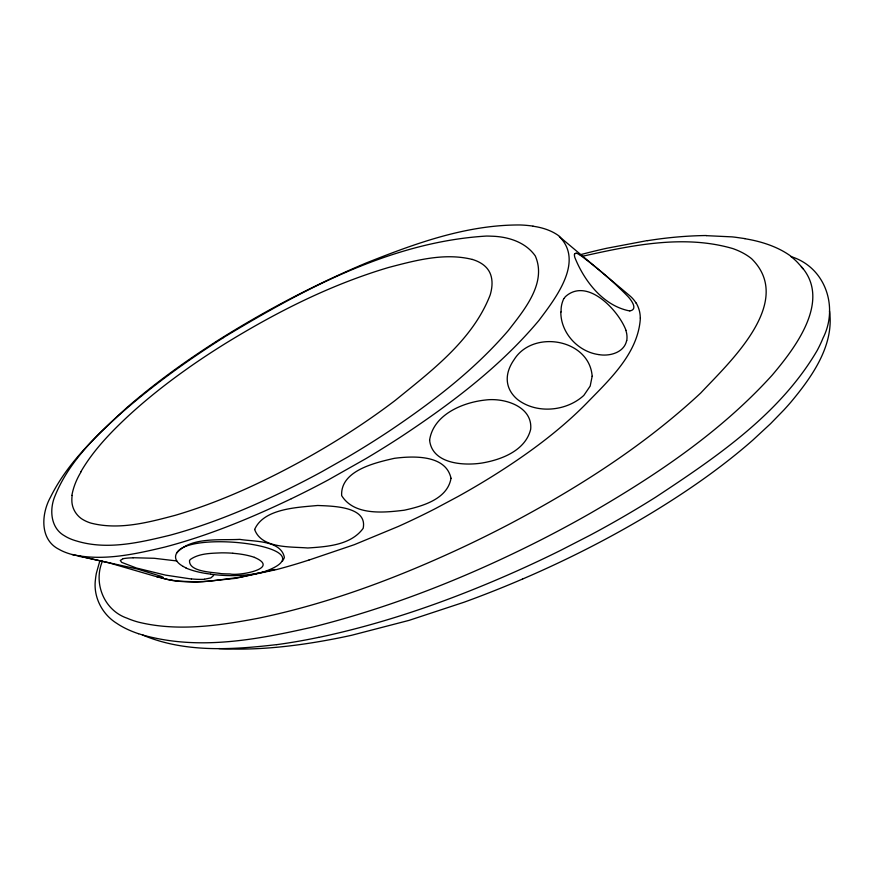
<?xml version="1.0" encoding="UTF-8"?>
<svg xmlns="http://www.w3.org/2000/svg" width="874" height="874" viewBox="0 0 874 874"><rect width="100%" height="100%" fill="white"/><g stroke="black" fill="none" stroke-linecap="round" stroke-linejoin="round"><path stroke-width="1.31" d="M318.671 637.408C385.281 623.38 449.793 600.591 512 573.158A1947.37 1288.505 26.7 0 0 560.868 550.249L590.081 535.227A1481.168 1003.614 18 0 0 609.287 524.739A1543.244 1044.069 19.3 0 0 655.675 497.186C716.112 457.277 779.728 414.352 817.146 350.54A273.049 152.568 -11.8 0 0 823.035 338.063C838.701 307.189 825.602 267.247 790.992 256.574A133.602 73.973 -14.7 0 1 799.437 264.56C833.042 298.755 795.569 347.535 772.015 375.35C720.493 432.117 656.024 475.325 590.037 513.453A2736.254 1642.399 35 0 1 542.12 539.313C468.977 576.534 392.175 607.135 312.499 627.117C260.9 638.763 206.537 649.382 153.955 637.812A105.612 47.655 -3.7 0 1 142.44 634.928L138.54 633.705M72.138 495.427L71.952 497.251A124.764 62.797 -3.1 0 0 71.854 499.928C71.635 508.417 76.672 516.578 84.265 520.347A34.261 16.945 -1.4 0 0 90.841 523.078C118.897 530.332 148.132 522.499 175.368 515.278C218.806 502.43 260.233 483.508 299.935 461.854A1893.63 1089.365 29.4 0 0 346.17 434.531L351.861 430.871A1538.885 925.26 25.6 0 0 395.321 400.336C431.57 370.751 472.692 340.095 490.161 295.008A116.996 71.176 -7.3 0 0 491.341 290.168C492.772 282.957 492.237 274.797 487.484 268.864A41.81 25.379 -9.5 0 0 472.321 259.425M626.625 340.663C624.102 352.648 609.571 356.516 598.919 354.615M102.4 561.239C93.136 583.187 104.093 610.314 126.981 618.147A73.929 33.409 -3.3 0 0 138.256 622.091C177.466 631.771 218.478 625.729 257.546 618.399C328.668 603.716 397.08 577.965 462.739 547.288A2990.533 1706.66 36.6 0 0 510.547 523.526C578.588 487.495 644.214 445.587 700.74 393.005C729.058 362.688 795.329 302.142 751.684 258.791A98.544 55.477 -14.7 0 0 732.816 248.577C683.643 234.232 631.443 245.419 582.696 256.213M210.634 574.251C228.092 576.392 246.086 576.316 263.238 572.055C333.934 547.714 189.603 528.737 176.723 552.98A29.366 13.864 -3.5 0 0 175.816 558.781A31.53 14.891 -3.6 0 0 176.799 560.955L154.206 558.289L133.154 557.721M80.954 471.61C93.289 450.416 110.506 432.575 128.325 415.948A637.266 287.874 -11.7 0 1 180.918 373.253L189.494 367.124A662.175 296.188 -11.9 0 1 225.787 343.253C270.732 315.656 317.95 291.195 367.943 274.086A271.792 146.351 -9.2 0 1 388.81 267.422C415.696 260.376 444.593 252.499 472.299 259.447M282.357 561.294L283.58 559.207A22.975 10.816 -4.6 0 0 284.367 557.328C280.838 539.903 253.438 541.738 239.771 539.367C220.095 540.503 190.969 536.647 176.723 552.98M564.167 298.471L564.56 297.826A28.634 16.573 -13 0 1 565.314 296.734C587.12 276.85 618.344 310.128 625.97 330.252M574.753 253.711L576.119 253.198M215.528 341.909C263.456 311.57 313.832 284.99 366.13 263.008C415.172 243.475 466.508 224.727 519.975 224.968A82.844 50.047 -11 0 1 531.239 225.874L533.042 226.148M223.176 337.714C303.54 289.338 391.049 241.748 486.567 236.056A83.216 50.102 -10 0 1 491.407 236.188C507.838 236.581 525.405 241.901 535.292 255.94C547.135 283.067 524.007 310.194 508.384 330.448C474.32 370.073 432.422 402.084 389.225 431.09A2882.649 1487.122 35.3 0 1 347.502 457.168L321.916 471.676A1760.957 1038.05 27.7 0 1 287.71 489.374C249.789 507.816 210.7 524.214 169.938 535.238C139.884 542.492 107.502 550.292 76.988 541.115A43.329 21.096 -1.3 0 1 64.479 535.784C50.43 527.94 49.239 509.192 55.095 495.744C69.614 459.91 99.177 432.849 127.167 407.36A733.57 320.43 -12.5 0 1 215.583 341.942M291.359 498.704C250.565 518.216 208.536 535.565 164.738 547.091C134.662 554.247 102.782 561.436 71.996 554.487A47.491 22.822 -1.3 0 1 59.137 549.396C39.439 539.684 41.307 513.683 50.495 497.197C66.49 464.826 92.83 439.076 119.148 414.997A774.55 332.732 -12.8 0 1 223.274 337.768M522.565 579.047L528.759 576.359A1314.616 889.546 13.5 0 0 651.753 512.874C683.708 493.439 714.692 472.266 743.381 448.231A663.137 408.475 -3 0 0 752.896 440.059L770.562 423.693L783.814 410.07A456.665 265.521 -7.7 0 0 790.959 402.051C811.859 376.967 834.441 345.394 829.492 310.926M163.285 577.889L162.935 577.933A6.544 3.015 -2.9 0 1 161.493 577.769M308.992 560.048L354.265 544.699L398.183 526.509A914.707 587.634 9.7 0 0 435.645 508.471L457.856 496.607A1133.01 736.793 14.9 0 0 493.602 475.543C525.427 455.572 556.104 433.373 582.936 406.956A399.68 239.563 -3.6 0 0 588.278 401.537C610.871 378.398 638.402 352.419 640.369 318.049M122.841 558.868L120.295 560.431L121.683 562.375L136.464 568.034L165.579 575.125L191.384 579.003M580.762 254.585L589.819 252.258A358.886 179.236 -12.5 0 1 606.567 248.303L647.437 240.569M275.026 569.444L240.197 577.222L209.596 581.199L196.071 581.833L178.252 581.144L168.158 579.615L156.359 576.611L161.482 577.78M636.043 303.103L636.108 303.092A73.099 41.602 -12.1 0 0 629.641 295.641L559.349 236.592C584.619 261.61 554.935 299.039 538.963 320.408C500.387 366.457 451.902 403.012 402.095 436.05A4630.922 2021.059 39.9 0 1 365.671 458.763L328.515 479.782A2189.403 1231.805 31.3 0 1 291.359 498.704M276.632 644.619C232.123 649.808 184.611 652.922 142.44 634.928M204.549 579.189L210.776 577.943L213.42 575.682A9.69 4.479 -3.6 0 0 213.398 574.6M629.914 310.926C638.938 309.309 630.176 298.547 626.811 295.357C612.335 280.63 596.472 267.16 579.866 254.913M629.695 310.936C603.431 305.922 584.466 281.373 574.895 257.622A24.964 15.033 -13.9 0 1 574.415 254.367M706.367 235.663L732.084 236.876A164.312 90.12 -14.1 0 1 735.395 237.247L744.954 238.613M218.882 648.574C258.551 650.769 298.296 645.93 337.167 638.304A405.864 211.847 -3.6 0 0 351.785 635.234L409.032 620.376L463.777 602.317A1048.265 684.735 7 0 0 522.543 579.036M598.756 354.593C578.173 351.818 560.715 333.005 560.813 312.007M172.287 580.336L170.714 580.063M99.56 560.671L71.996 554.487M155.386 576.348L109.13 562.878L81.042 556.53A9.352 4.359 -1.2 0 0 79.818 556.377M254.421 557.394C281.33 568.821 238.067 576.108 230.102 573.945A70.816 34.01 -4.1 0 1 221.264 573.65C213.343 572.131 188.795 572.109 189.516 560.573A13.088 6.14 -3.5 0 1 190.63 559.262C199.534 553.253 211.049 553.329 221.406 552.849A65.911 30.142 -3.8 0 1 232.866 553.242M186.086 567.947L183.201 566.472M79.589 556.432L79.61 556.443A2.928 1.377 -1.2 0 0 80.069 556.596M801.294 266.887L803.217 268.963M574.535 254.345A3.911 2.36 -13.4 0 1 574.721 253.744M183.256 566.45A36.905 17.458 -3.6 0 1 176.745 560.966M744.877 238.711A139.053 76.868 -14.6 0 1 791.178 256.421M138.518 633.726A108.147 48.846 -3.8 0 1 117.094 623.544C102.116 614.466 92.983 596.691 95.495 579.178A287.633 132.411 -6.8 0 1 96.38 573.169L99.887 560.737L137.491 569.05L160.903 576.261A17.688 8.085 -2.6 0 1 163.088 577.343A2.414 1.114 -2.8 0 1 163.394 577.659M532.998 226.224A61.879 37.702 -11.4 0 1 559.6 236.439M170.605 580.041A59.705 28.252 -3.3 0 1 163.689 578.533M172.276 580.5A81.959 39.232 -3.4 0 0 202.779 581.713L235.281 578.391L276.752 569.52A421.683 236.362 -0.2 0 0 308.97 560.026M636.217 303.049A90.885 51.73 -11.7 0 1 640.271 318.07M647.426 240.7A232.44 123.726 -13.2 0 1 706.432 235.521M318.639 637.365A303.846 150.787 -3.8 0 1 276.654 644.662M123.136 558.672A27.083 12.542 -2.2 0 1 133.132 557.852M576.239 253.099A15.972 9.614 -12.9 0 1 579.44 254.804M625.817 330.296A67.746 37.91 -11.7 0 1 626.767 340.642M561.163 311.952A66.085 37.844 -13.8 0 1 563.872 298.46M210.743 574.109A66.337 31.748 -4 0 1 185.998 568.056M204.549 579.298A42.007 19.741 -3.5 0 1 191.461 578.905M232.834 553.297A56.187 25.816 -3.9 0 1 254.476 557.35M71.886 495.416A214.25 107.644 -4.9 0 1 81.195 471.643M429.604 440.168C432.16 463.941 463.46 465.897 482 463.023C501.501 459.724 525.525 450.58 530.693 429.21C532.736 406.181 503.937 397.55 485.463 400.019C462.543 402.411 433.34 414.658 429.604 440.168M592.168 376.279L590.179 386.089L583.963 395.223A44.432 24.035 -11 0 1 583.133 396.031C565.675 411.468 536.527 414.003 517.703 399.626A80.572 43.919 -12.1 0 1 509.258 388.744A81.216 44.268 -12.1 0 1 509.881 367.102A81.741 44.552 -12.1 0 1 514.12 359.64C533.096 329.105 589.524 339.134 592.168 376.279M451.017 478.307C447.379 499.349 422.12 506.286 404.236 510.219C383.741 512.677 354.199 515.824 341.658 495.624C340.281 470.518 375.383 462.663 394.382 458.326C413.271 455.878 445.893 454.589 451.017 478.307M254.651 529.48C261.512 548.817 290.976 546.545 307.746 547.987C326.931 546.698 350.835 545.245 363.158 528.355C367.823 506.144 331.803 506.155 317.699 505.478C297.892 507.412 263.817 508.34 254.651 529.48"/></g></svg>
